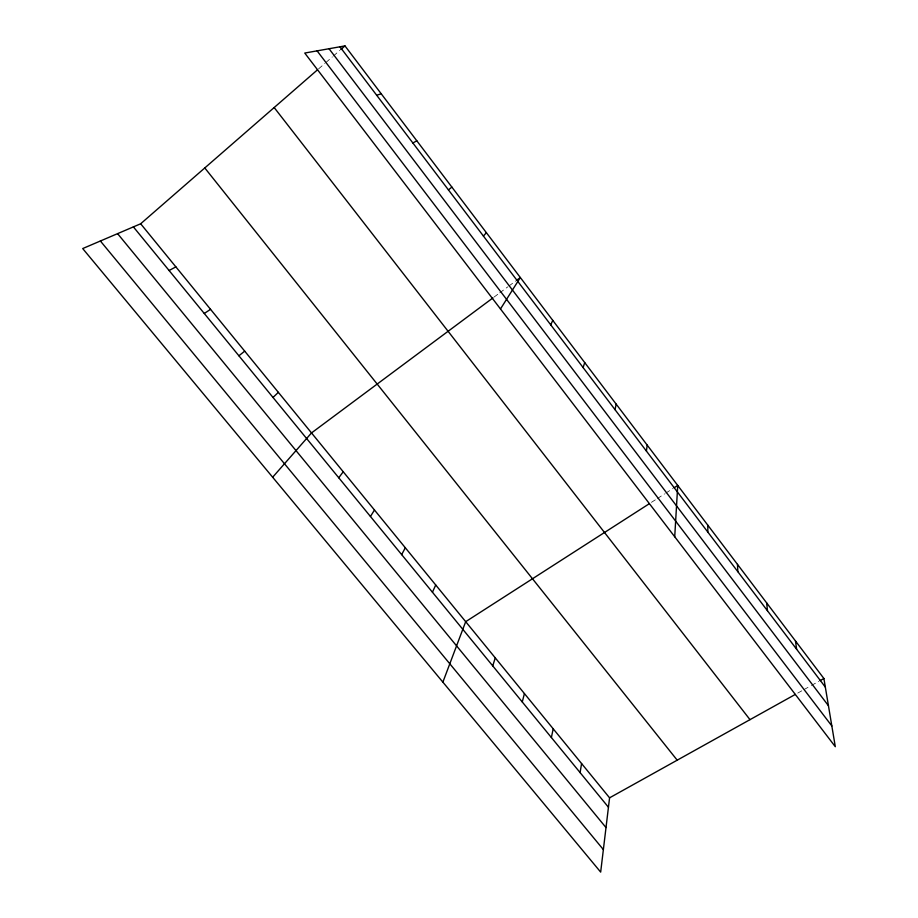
<?xml version="1.0" encoding="UTF-8"?>
<svg xmlns="http://www.w3.org/2000/svg" width="918" height="918" viewBox="0 0 918 918"><rect width="100%" height="100%" fill="white"/><g stroke="black" fill="none" stroke-linecap="round" stroke-linejoin="round"><path stroke-width="0.69" stroke-dasharray="4.59 3.44" d="M318.615 68.85L324.949 63.342M325.993 62.424L332.327 56.916M333.383 55.998L339.706 50.49M494.056 297.076L498.623 293.68M499.771 292.831L507.769 286.875M508.905 286.026L515.767 280.931M651.447 502.33L656.232 499.266M657.426 498.497L664.586 493.884M665.791 493.127L672.951 488.514M797.742 693.079L802.722 690.302M803.973 689.602L810.192 686.136M811.443 685.448L818.913 681.282"/><path stroke-width="1.38" d="M674.719 536.766L677.736 485.45L674.145 487.745M140.661 223.774L609.575 797.822L600.67 872.1L82.7 248.56L140.661 223.774L317.559 69.768M646.421 451.082L647.19 445.104M580.107 772.623L581.576 763.546M551.385 737.533L553.187 728.8M615.014 409.646L616.196 404.149M522.273 701.96L524.419 693.583M492.748 665.894L495.261 657.873M583.114 367.579L584.72 362.587M442.878 682.143L465.69 621.681L649.06 503.867M432.447 592.236L435.717 584.984M550.731 324.857L552.774 320.382M401.659 554.621L405.32 547.771M370.436 516.478L374.487 510.029M500.482 308.953L520.334 277.534L516.903 280.082M338.753 477.773L343.229 471.749M272.657 477.234L311.512 432.929L492.92 297.925M483.419 236.052L486.379 232.679M273.013 397.46L278.361 392.342M340.762 49.572L344.973 45.9L823.894 678.517L835.3 746.701L304.742 53.049L344.973 45.9M448.432 189.888L451.885 187.111M238.898 355.782L244.704 351.146M204.266 313.474L210.555 309.332M609.575 797.822L795.252 694.456M820.164 680.594L823.894 678.517M412.87 142.978L416.829 140.81M169.096 270.512L175.877 266.874M376.713 95.288L381.2 93.739M100.383 240.998L603.367 849.598M117.596 233.642L606.006 827.577M133.385 226.884L608.439 807.232M204.783 167.948L677.197 760.173M274.172 107.544L749.995 719.655M317.089 50.857L831.834 725.954M339.958 46.795L825.339 687.112M329.034 48.734L828.449 705.724M795.504 641.016L796.606 649.21M766.702 602.965L767.448 610.745M737.475 564.363L737.854 571.707M707.824 525.199L707.835 532.096"/></g></svg>
